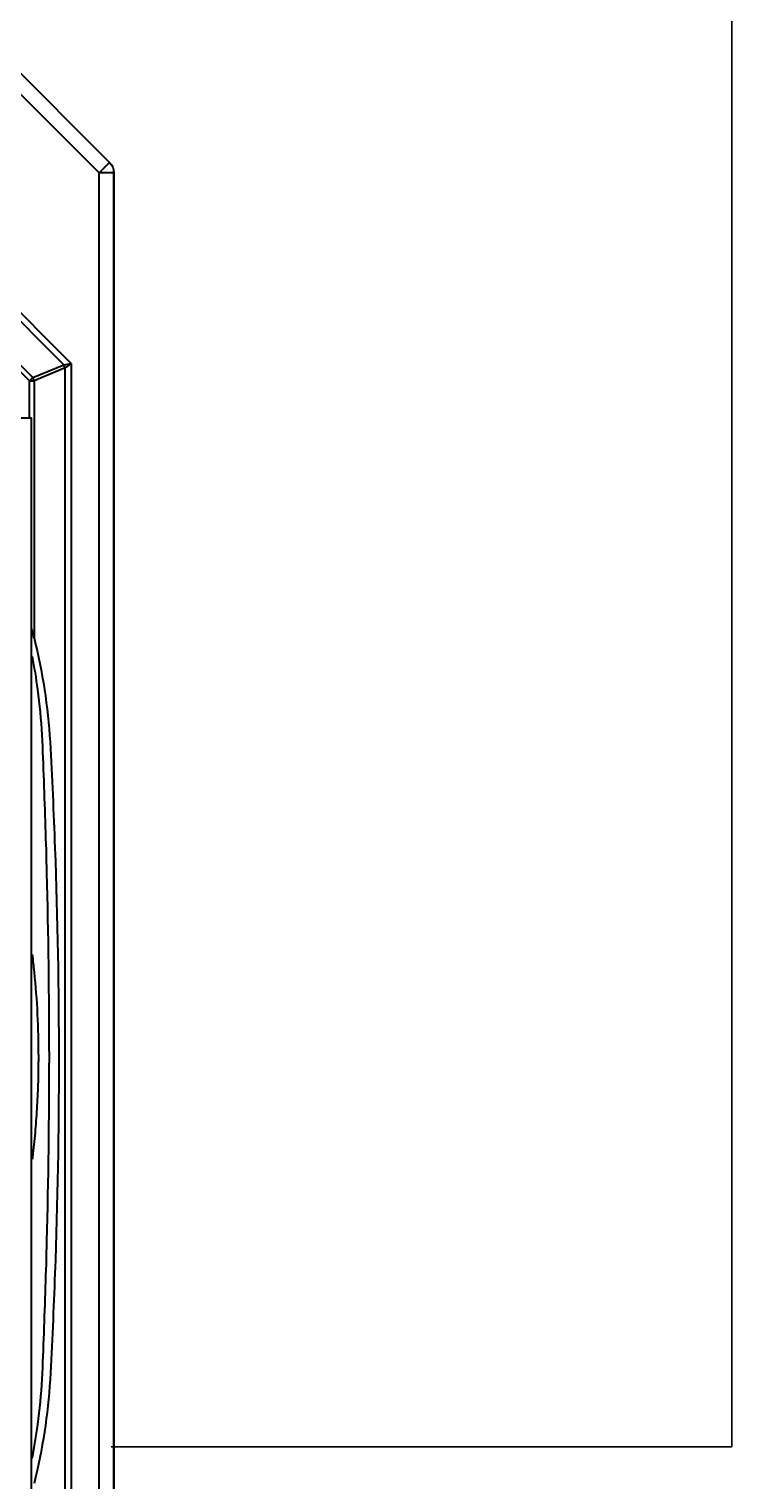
# Model space of a CAD drawing. Extents: x 58467 to 79089, y -33726 to -17391.
# Drawn here: x 72396.43 to 72420.19, y -20431.09 to -20382.05 of the extents above; entities that cross this region are included whole.
import ezdxf

# ---------------------------------------------------------------- set-up
doc = ezdxf.new("R2010")
doc.units = 0
doc.header["$LTSCALE"] = 100
doc.layers.add('+ENTE-HVAC-VRF-KLİMA BAKIR BORU', color=52, linetype='COPPER_LINE', lineweight=30)
doc.layers.add('+ENTE-ST-DOSEME USTU KONDDRENAJ', color=110, linetype='DOSEMEUSTUKONDENSDRENAJ_LINE', lineweight=40)
doc.linetypes.add('COPPER_LINE', pattern='A,35,-10,["COPPER",Standard,S=15,R=0,X=-0.075,Y=-7.5],-95', length=140)
doc.linetypes.add('DOSEMEUSTUKONDENSDRENAJ_LINE', pattern='A,300,-40,["CD",Standard,S=15,R=0,X=-35,Y=-7.5],0', length=340)

# ---------------------------------------------------------------- blocks, each defined once
blk = doc.blocks.new('2. KAT SAĞ')
at = {"layer": '+ENTE-HVAC-VRF-KLİMA BAKIR BORU', "color": 2, "linetype": 'Continuous'}
for p, q in [((54207.996, -32963.829, -3.539), (54207.996, -33131.019, -3.539)), ((54207.996, -33131.019, -3.539), (54187.012, -33131.019, -3.539))]:
    blk.add_line(p, q, dxfattribs=at)
at = {"color": 3}
for p, q in [((54183.434, -33084.118, -3.539), (54186.956, -33087.64, -3.539)), ((54186.602, -33087.993, -3.539), (54183.081, -33084.472, -3.539)), ((54177.681, -33086.451, -3.539), (54185.662, -33094.429, -3.539)), ((54185.404, -33094.471, -3.539), (54177.639, -33086.709, -3.539)), ((54186.602, -33087.993, -3.539), (54186.956, -33087.64, -3.539)), ((54184.247, -33095.015, -3.539), (54177.095, -33087.866, -3.539)), ((54177.205, -33087.756, -3.539), (54184.357, -33094.905, -3.539)), ((54186.602, -33156.045, -3.539), (54186.602, -33087.993, -3.539)), ((54187.102, -33087.993, -3.539), (54186.602, -33087.993, -3.539)), ((54187.102, -33155.998, -3.539), (54187.102, -33087.993, -3.539)), ((54187.102, -33087.993, -3.539), (54187.102, -33156.045, -3.539)), ((54187.102, -33155.998, -3.539), (54187.102, -33087.993, -3.539)), ((54184.357, -33094.905, -3.539), (54185.404, -33094.471, -3.539)), ((54185.404, -33094.471, -3.539), (54185.662, -33094.429, -3.539)), ((54185.662, -33094.429, -3.539), (54185.45, -33094.581, -3.539)), ((54185.662, -33094.429, -3.539), (54185.662, -33143.484, -3.539)), ((54184.247, -33095.015, -3.539), (54184.357, -33094.905, -3.539)), ((54185.45, -33094.581, -3.539), (54184.402, -33095.015, -3.539)), ((54185.45, -33143.396, -3.539), (54185.45, -33094.581, -3.539)), ((54184.247, -33096.26, -3.539), (54184.247, -33095.015, -3.539)), ((54184.247, -33095.015, -3.539), (54184.402, -33095.015, -3.539)), ((54184.402, -33095.015, -3.539), (54184.402, -33103.694, -3.539)), ((54183.916, -33096.26, -3.539), (54184.316, -33096.26, -3.539)), ((54184.316, -33141.653, -3.539), (54184.316, -33096.26, -3.539))]:
    blk.add_line(p, q, dxfattribs=at)
at = {"color": 3, "extrusion": (0, 0, -1)}
blk.add_arc((-54186.602, -33087.993, 3.539), 0.5, 135, 180, dxfattribs=at)
at = {"color": 3}
for centre in [(54185.294, -33094.581, -3.539), (54184.247, -33095.015, -3.539)]:
    blk.add_ellipse(centre, major_axis=(0.084, -0.203), ratio=0.678598, start_param=1.296782, end_param=1.844811, dxfattribs=at)
blk.add_open_spline([(54184.402, -33103.694, -3.539), (54184.375, -33103.586, -3.539), (54184.347, -33103.476, -3.539), (54184.317, -33103.366, -3.539)], degree=3, dxfattribs=at)
for points, knots in [([(54184.402, -33103.694, -3.539), (54184.69, -33104.848, -3.539), (54184.869, -33106.019, -3.539), (54184.978, -33107.804, -3.539), (54185.005, -33108.401, -3.539), (54185.06, -33109.594, -3.539), (54185.085, -33110.191, -3.539), (54185.194, -33113.178, -3.539), (54185.237, -33115.576, -3.539), (54185.238, -33117.973, -3.539)], [0, 0, 0, 0, 0.25, 0.25, 0.375, 0.375, 0.5, 0.5, 1, 1, 1, 1]), ([(54184.919, -33117.853, -3.539), (54184.918, -33115.78, -3.539), (54184.891, -33113.707, -3.539), (54184.812, -33110.599, -3.539), (54184.779, -33109.563, -3.539), (54184.719, -33108.01, -3.539), (54184.702, -33107.492, -3.539), (54184.647, -33106.459, -3.539), (54184.599, -33105.946, -3.539), (54184.48, -33105.063, -3.539), (54184.418, -33104.691, -3.539), (54184.345, -33104.321, -3.539)], [0, 0, 0, 0, 0.45798, 0.45798, 0.686971, 0.686971, 0.801466, 0.801466, 0.915961, 0.915961, 1, 1, 1, 1]), ([(54184.34, -33114.395, -3.539), (54184.363, -33114.589, -3.539), (54184.437, -33115.257, -3.539), (54184.527, -33116.409, -3.539), (54184.541, -33117.37, -3.539), (54184.548, -33117.853, -3.539)], [0, 0, 0, 0, 0.16864, 0.581968, 1, 1, 1, 1]), ([(54184.548, -33117.853, -3.539), (54184.546, -33118.128, -3.539), (54184.541, -33118.676, -3.539), (54184.505, -33119.495, -3.539), (54184.447, -33120.307, -3.539), (54184.387, -33120.911, -3.539), (54184.348, -33121.244, -3.539), (54184.34, -33121.31, -3.539)], [0, 0, 0, 0, 0.238005, 0.47449, 0.709453, 0.942891, 1, 1, 1, 1]), ([(54184.342, -33131.398, -3.539), (54184.416, -33131.023, -3.539), (54184.479, -33130.646, -3.539), (54184.599, -33129.758, -3.539), (54184.647, -33129.245, -3.539), (54184.702, -33128.213, -3.539), (54184.719, -33127.695, -3.539), (54184.779, -33126.142, -3.539), (54184.812, -33125.106, -3.539), (54184.891, -33121.998, -3.539), (54184.918, -33119.925, -3.539), (54184.919, -33117.853, -3.539)], [0, 0, 0, 0, 0.085061, 0.085061, 0.199428, 0.199428, 0.313796, 0.313796, 0.54253, 0.54253, 1, 1, 1, 1]), ([(54185.238, -33117.973, -3.539), (54185.237, -33120.37, -3.539), (54185.194, -33122.766, -3.539), (54185.085, -33125.759, -3.539), (54185.06, -33126.357, -3.539), (54185.005, -33127.552, -3.539), (54184.978, -33128.15, -3.539), (54184.868, -33129.936, -3.539), (54184.688, -33131.105, -3.539), (54184.402, -33132.251, -3.539)], [0, 0, 0, 0, 0.5, 0.5, 0.625, 0.625, 0.75, 0.75, 1, 1, 1, 1])]:
    blk.add_open_spline(points, degree=3, knots=knots, dxfattribs=at)

msp = doc.modelspace()

# ---------------------------------------------------------------- block references
at = {"layer": '+ENTE-ST-DOSEME USTU KONDDRENAJ', "color": 3, "linetype": 'Continuous'}
msp.add_blockref('2. KAT SAĞ', (18212.194, 12701.082), dxfattribs=at)

doc.saveas('drawing.dxf')
